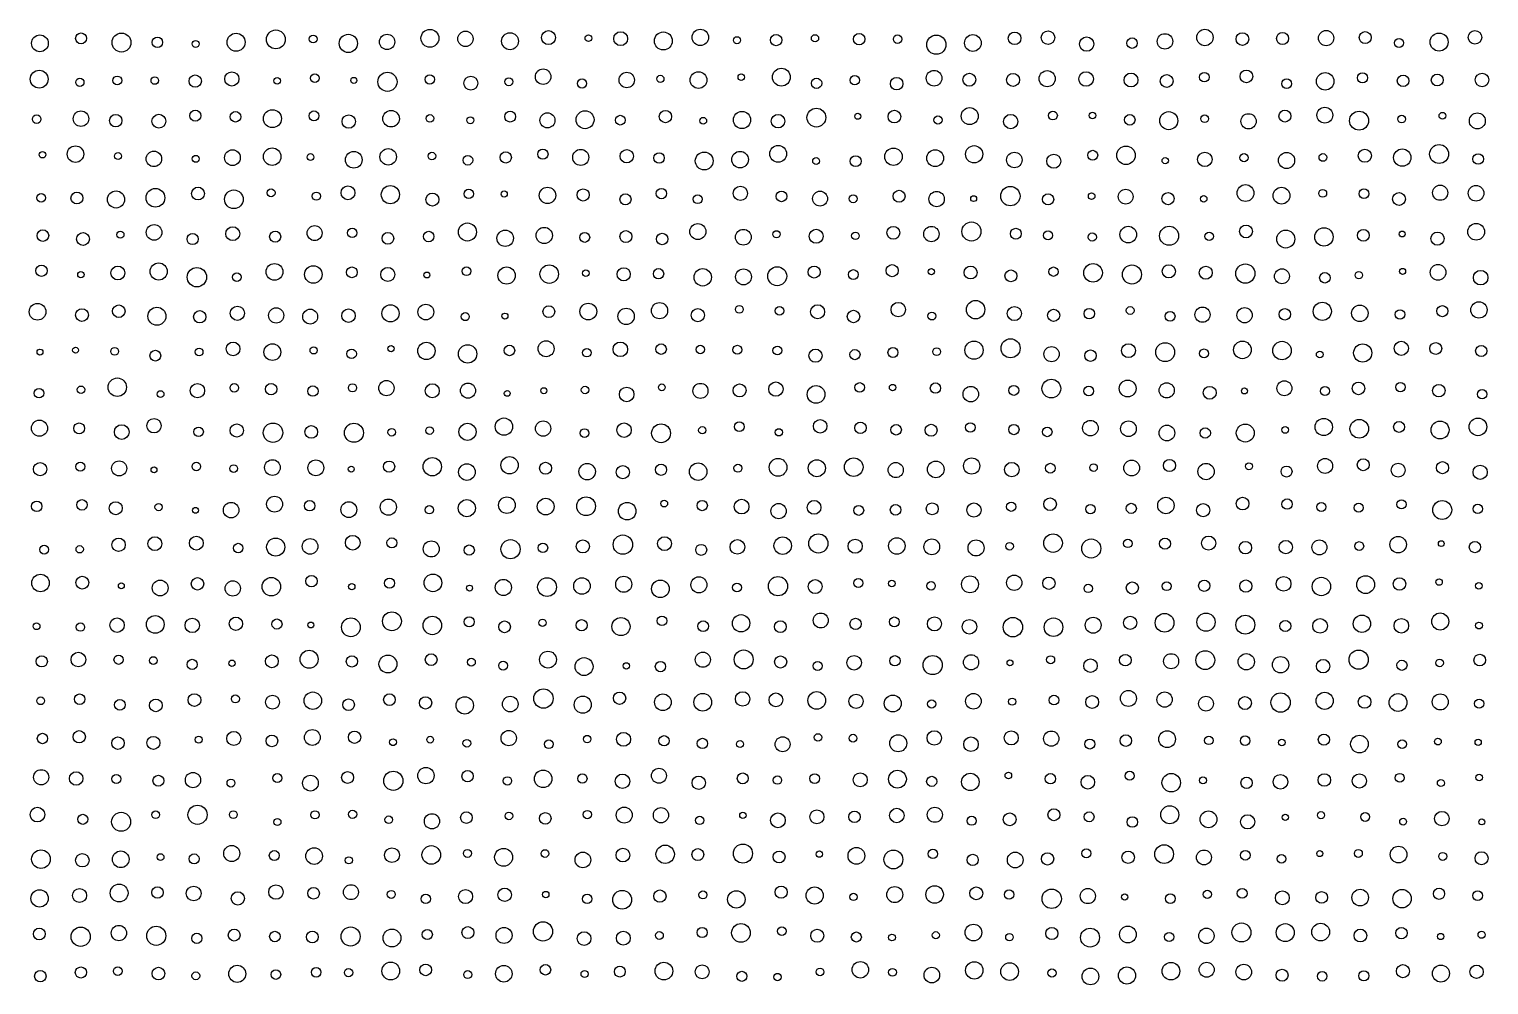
# Model space of a CAD drawing. Extents: x -295 to 305, y -195 to 205.
# Drawn here: x 5.4 to 80.5, y 5.4 to 54.6 of the extents above; entities that cross this region are included whole.
import ezdxf

# ---------------------------------------------------------------- set-up
doc = ezdxf.new("R2010")
doc.units = 0

msp = doc.modelspace()

# ---------------------------------------------------------------- linework, layer by layer
at = {"layer": 'VIA'}
for centre, radius in [((5.9721, 53.8852), 0.4321), ((8.0905, 54.1382), 0.2807), ((10.1691, 53.9235), 0.4876), ((12.0176, 53.9351), 0.269), ((16.0668, 53.9417), 0.4647), ((18.1131, 54.0865), 0.4867), ((20.0334, 54.1061), 0.1994), ((21.8466, 53.8799), 0.4693), ((23.8366, 53.956), 0.3936), ((26.0424, 54.1426), 0.4599), ((27.8708, 54.1161), 0.3964), ((30.1646, 53.9929), 0.4353), ((32.1434, 54.1783), 0.3599), ((34.1967, 54.152), 0.1713), ((35.8594, 54.1235), 0.3558), ((38.0547, 54.0064), 0.4621), ((39.9577, 54.1892), 0.4231), ((41.8459, 54.0446), 0.1824), ((43.8591, 54.0551), 0.2919), ((45.8609, 54.143), 0.1872), ((48.1313, 54.0998), 0.2982), ((50.1102, 54.1008), 0.2174), ((52.1054, 53.8133), 0.4951), ((53.985, 53.9004), 0.431), ((56.1315, 54.1438), 0.3218), ((57.8533, 54.1779), 0.3455), ((59.8394, 53.8456), 0.369), ((62.1776, 53.8957), 0.2708), ((63.8722, 53.9829), 0.3985), ((65.9255, 54.1845), 0.4215), ((67.8573, 54.1014), 0.3269), ((69.9253, 54.1332), 0.3115), ((72.166, 54.1537), 0.3934), ((74.1768, 54.1805), 0.3081), ((75.9181, 53.9048), 0.2338), ((77.9792, 53.9512), 0.4646), ((79.8231, 54.1923), 0.348), ((13.9849, 53.8508), 0.1774), ((44.1303, 52.1419), 0.4585), ((5.9345, 52.0397), 0.4603), ((8.0285, 51.8797), 0.2112), ((9.951, 51.972), 0.2297), ((11.8793, 51.9658), 0.1911), ((13.9627, 51.9429), 0.3185), ((15.848, 52.0525), 0.3659), ((18.1832, 51.9579), 0.1683), ((20.1243, 52.0949), 0.2214), ((22.1262, 51.9755), 0.1574), ((23.8556, 51.9032), 0.4929), ((26.0358, 52.0248), 0.2451), ((28.1489, 51.8338), 0.3569), ((30.1022, 51.9051), 0.2042), ((31.8686, 52.1663), 0.3998), ((33.8691, 51.8174), 0.2394), ((36.1709, 51.996), 0.3959), ((37.9009, 52.0531), 0.1866), ((39.8655, 51.9947), 0.4303), ((42.0668, 52.143), 0.1692), ((45.9422, 51.8252), 0.2654), ((47.9093, 51.9861), 0.243), ((50.0615, 51.8074), 0.3229), ((51.9889, 52.0903), 0.4037), ((53.8047, 52.0095), 0.3328), ((56.0513, 52.002), 0.3363), ((57.8098, 52.0652), 0.4138), ((59.811, 52.0487), 0.3742), ((62.1242, 51.9946), 0.3562), ((63.9603, 51.9434), 0.3292), ((65.8977, 52.1415), 0.2474), ((68.0629, 52.1809), 0.3269), ((70.1336, 51.8063), 0.249), ((72.1177, 51.9263), 0.4499), ((74.0397, 52.1074), 0.2588), ((76.1262, 51.9522), 0.2973), ((77.8825, 51.9959), 0.3054), ((80.19, 52.0002), 0.3473), ((8.0851, 50.0039), 0.3989), ((13.9685, 50.159), 0.2879), ((16.0377, 50.1054), 0.2722), ((17.9377, 50.0069), 0.4618), ((20.0733, 50.1512), 0.2539), ((24.0443, 50.0047), 0.4266), ((30.1727, 50.1142), 0.2797), ((34.0258, 49.9523), 0.4615), ((38.1629, 50.1112), 0.3158), ((42.1026, 49.9399), 0.443), ((45.9295, 50.0598), 0.4839), ((49.946, 50.1128), 0.3245), ((53.8208, 50.1412), 0.4374), ((58.1048, 50.1653), 0.227), ((60.1438, 50.1694), 0.1668), ((64.0666, 49.9033), 0.4647), ((70.0461, 50.1403), 0.3105), ((72.0963, 50.1877), 0.4081), ((73.8612, 49.9032), 0.4888), ((78.1527, 50.1548), 0.1756), ((5.8036, 49.9804), 0.2212), ((9.8722, 49.9044), 0.3188), ((12.0943, 49.8742), 0.3556), ((21.8644, 49.8589), 0.3461), ((26.0453, 50.0175), 0.1952), ((28.1231, 49.9223), 0.1756), ((32.0908, 49.92), 0.3884), ((35.8409, 49.9295), 0.2501), ((40.1084, 49.8963), 0.1762), ((43.9596, 49.8772), 0.3479), ((48.0621, 50.1273), 0.1544), ((52.1896, 49.9363), 0.215), ((55.9338, 49.8574), 0.3667), ((62.0598, 49.9486), 0.2733), ((65.914, 50.0002), 0.1957), ((68.1711, 49.8696), 0.3934), ((76.0504, 49.9858), 0.1986), ((79.9459, 49.8897), 0.4108), ((6.1021, 48.1492), 0.1655), ((7.8002, 48.1819), 0.4258), ((9.9911, 48.0826), 0.1774), ((11.8368, 47.9358), 0.3976), ((13.9918, 47.9384), 0.1779), ((15.8797, 47.9988), 0.4057), ((17.9253, 48.0516), 0.4497), ((19.8963, 48.0323), 0.1766), ((22.1251, 47.8908), 0.4303), ((23.8956, 48.0418), 0.4232), ((26.1441, 48.0788), 0.1973), ((27.9963, 47.8682), 0.2497), ((29.9468, 48.0109), 0.2877), ((31.8569, 48.1793), 0.2627), ((33.8041, 48.0137), 0.414), ((36.1699, 48.0725), 0.3425), ((37.8349, 47.9818), 0.2683), ((40.1602, 47.8298), 0.4593), ((42.0046, 47.8983), 0.4264), ((43.9643, 48.194), 0.4338), ((47.9523, 47.8184), 0.2822), ((49.8992, 48.0486), 0.4476), ((52.0458, 47.9765), 0.4332), ((54.0483, 48.1739), 0.4428), ((56.1209, 47.8818), 0.3982), ((58.1481, 47.8165), 0.3626), ((60.153, 48.1234), 0.2546), ((61.8644, 48.1211), 0.4777), ((65.9229, 47.9082), 0.3712), ((67.9404, 47.9974), 0.2113), ((70.1292, 47.8555), 0.4151), ((71.996, 48.008), 0.1972), ((74.1579, 48.0989), 0.3378), ((76.0842, 48.0014), 0.4462), ((77.9776, 48.1852), 0.4868), ((79.9882, 47.9302), 0.2732), ((45.9189, 47.8271), 0.176), ((63.8837, 47.8414), 0.161), ((68.0146, 46.178), 0.433), ((78.0356, 46.1945), 0.3909), ((6.0371, 45.9351), 0.2238), ((7.8757, 45.9194), 0.3055), ((9.8889, 45.8485), 0.4407), ((11.9137, 45.9324), 0.4825), ((14.1068, 46.1512), 0.3308), ((15.9527, 45.8545), 0.4808), ((17.8681, 46.1901), 0.2026), ((20.1973, 46.0183), 0.2096), ((21.8251, 46.1932), 0.3574), ((24.0068, 46.0951), 0.4664), ((26.1683, 45.8426), 0.3336), ((28.0434, 46.1349), 0.2426), ((29.8652, 46.1282), 0.1597), ((32.0937, 46.0577), 0.4216), ((33.9298, 46.0805), 0.3126), ((36.1062, 45.8545), 0.2867), ((37.9532, 46.15), 0.2657), ((39.824, 45.8601), 0.2271), ((42.0214, 46.1608), 0.3672), ((44.1351, 46.0061), 0.273), ((46.1208, 45.8894), 0.3853), ((47.8251, 45.8831), 0.2031), ((50.1858, 46.014), 0.3072), ((52.1214, 45.8701), 0.3943), ((54.0249, 45.8903), 0.1506), ((55.9143, 46.0204), 0.4982), ((57.8573, 45.8535), 0.2881), ((60.0972, 46.0185), 0.17), ((61.8494, 45.9935), 0.3822), ((64.0279, 45.8898), 0.3138), ((65.8655, 45.8801), 0.1654), ((69.8658, 46.0421), 0.4328), ((71.9898, 46.1623), 0.2018), ((74.1124, 46.1418), 0.2504), ((75.9187, 45.8708), 0.3297), ((79.8791, 46.166), 0.4032), ((11.8475, 44.1524), 0.4035), ((15.8939, 44.0847), 0.3573), ((20.1097, 44.1157), 0.3863), ((22.047, 44.129), 0.2413), ((27.9732, 44.1719), 0.4641), ((31.9245, 43.9935), 0.4193), ((39.8304, 44.1949), 0.4141), ((49.8914, 44.1312), 0.3308), ((51.8496, 44.0682), 0.3943), ((53.9106, 44.1998), 0.4911), ((56.1955, 44.0839), 0.2798), ((61.9813, 44.0386), 0.4281), ((64.0836, 43.9779), 0.4911), ((68.0422, 44.1996), 0.3274), ((72.0541, 43.9199), 0.472), ((79.8869, 44.1859), 0.4311), ((6.1236, 43.9871), 0.2983), ((8.1905, 43.8116), 0.3326), ((10.1124, 44.0352), 0.1856), ((13.8301, 43.8098), 0.289), ((18.0794, 43.9323), 0.2848), ((23.8805, 43.8461), 0.3001), ((25.9794, 43.9394), 0.2685), ((29.9167, 43.8503), 0.4223), ((34.0076, 43.8968), 0.2579), ((36.1263, 43.9383), 0.306), ((37.9931, 43.8104), 0.2945), ((42.171, 43.905), 0.4047), ((43.8801, 44.0559), 0.1837), ((45.9214, 43.95), 0.3599), ((47.9414, 43.9755), 0.1947), ((57.8562, 43.9988), 0.2334), ((60.1284, 43.9112), 0.2105), ((66.1463, 43.9489), 0.2166), ((70.0881, 43.8091), 0.4617), ((74.082, 44.0006), 0.3063), ((76.0774, 44.0675), 0.1514), ((77.893, 43.8322), 0.3401), ((6.0518, 42.179), 0.2909), ((8.0797, 41.9784), 0.1643), ((9.9853, 42.0627), 0.356), ((12.0842, 42.1393), 0.4431), ((14.0491, 41.8472), 0.4989), ((16.1002, 41.8503), 0.2199), ((18.0416, 42.1184), 0.4313), ((20.0426, 41.9871), 0.4513), ((22.0264, 42.0948), 0.277), ((23.8729, 41.9874), 0.3606), ((25.8845, 41.9585), 0.1529), ((27.9196, 42.1501), 0.2216), ((29.9887, 41.9326), 0.4452), ((32.1831, 42.0052), 0.4762), ((34.0635, 42.0568), 0.1718), ((36.0153, 41.9948), 0.3388), ((37.8088, 42.0241), 0.2651), ((40.0827, 41.8406), 0.4483), ((42.1818, 41.8617), 0.4098), ((43.9158, 41.8965), 0.489), ((45.8166, 42.1115), 0.31), ((47.8348, 41.9816), 0.2549), ((49.8295, 42.1823), 0.31), ((51.8506, 42.1284), 0.1623), ((53.8685, 42.0868), 0.333), ((55.9417, 41.9148), 0.3045), ((58.1345, 42.1307), 0.2414), ((60.171, 42.0687), 0.4791), ((62.1718, 41.986), 0.4918), ((64.0682, 42.1501), 0.3376), ((65.9697, 42.0777), 0.3346), ((68.0071, 42.0328), 0.4957), ((69.891, 41.8931), 0.3844), ((72.1008, 41.8179), 0.2724), ((73.8481, 41.9469), 0.1877), ((76.099, 42.1418), 0.1575), ((77.9253, 42.0964), 0.4043), ((80.1175, 41.8226), 0.3752), ((54.1246, 40.1752), 0.4752), ((80.0312, 40.1613), 0.4206), ((5.8476, 40.0662), 0.4284), ((8.1359, 39.8943), 0.3275), ((10.0309, 40.0961), 0.3244), ((11.9915, 39.8372), 0.4669), ((14.1936, 39.8108), 0.3154), ((16.1358, 39.9878), 0.3653), ((18.1294, 39.8768), 0.3932), ((19.8797, 39.8179), 0.3826), ((21.8523, 39.8656), 0.347), ((24.0136, 39.983), 0.4426), ((25.8325, 40.0524), 0.4043), ((27.8614, 39.8152), 0.206), ((29.904, 39.8414), 0.1567), ((32.1632, 40.0731), 0.3052), ((34.1936, 40.0767), 0.4317), ((36.1416, 39.8306), 0.4204), ((37.8588, 40.1213), 0.4179), ((39.8321, 39.8916), 0.3372), ((41.9677, 40.1896), 0.2009), ((44.0344, 40.1174), 0.2191), ((45.9961, 40.0662), 0.3604), ((47.8427, 39.8206), 0.3202), ((50.145, 40.18), 0.3716), ((51.8749, 39.8464), 0.2028), ((56.1193, 39.9753), 0.3642), ((58.1428, 39.8836), 0.3145), ((59.9765, 39.9693), 0.2683), ((62.0797, 40.1311), 0.204), ((64.1354, 39.8327), 0.2539), ((65.8026, 39.9172), 0.392), ((67.9694, 39.8864), 0.3927), ((70.0424, 39.9366), 0.2943), ((71.9677, 40.0889), 0.4677), ((73.8995, 39.9868), 0.4228), ((75.9679, 39.9293), 0.2444), ((78.1461, 40.0988), 0.2868), ((15.9155, 38.1517), 0.3527), ((17.9338, 37.9896), 0.431), ((24.0432, 38.1653), 0.1612), ((25.8601, 38.0515), 0.4463), ((27.9829, 37.8972), 0.4735), ((30.1339, 38.0747), 0.2703), ((32.0212, 38.1655), 0.4113), ((35.8429, 38.1325), 0.3742), ((37.9381, 38.1435), 0.2713), ((39.9594, 38.1259), 0.2166), ((41.8644, 38.1093), 0.2297), ((54.0407, 38.0884), 0.4683), ((55.9239, 38.186), 0.4911), ((61.9932, 38.0655), 0.3579), ((63.8817, 37.9874), 0.4871), ((67.8576, 38.104), 0.4522), ((69.8959, 38.0711), 0.4756), ((74.0491, 37.9451), 0.4679), ((76.0339, 38.1847), 0.3631), ((77.8067, 38.176), 0.3052), ((80.1467, 38.0485), 0.2871), ((5.9753, 37.9903), 0.1538), ((7.8036, 38.0903), 0.1558), ((9.8185, 38.0295), 0.2024), ((11.9113, 37.8066), 0.2767), ((14.165, 37.9965), 0.1981), ((20.0569, 38.0806), 0.186), ((22.011, 37.9022), 0.2478), ((34.1175, 37.9606), 0.2176), ((43.9249, 38.0741), 0.2275), ((45.8836, 37.8039), 0.3388), ((47.9163, 37.8605), 0.2604), ((49.8725, 37.9701), 0.2582), ((52.1243, 38.0103), 0.2015), ((58.0354, 37.8861), 0.3914), ((60.036, 37.8082), 0.2954), ((65.8809, 37.9243), 0.2261), ((71.8351, 37.8704), 0.1714), ((5.9242, 35.8746), 0.2462), ((8.0868, 36.0532), 0.191), ((9.9524, 36.1823), 0.4755), ((14.0773, 36.0069), 0.3676), ((15.9761, 36.1467), 0.2208), ((17.8668, 36.0842), 0.2945), ((20.0219, 35.984), 0.2697), ((22.056, 36.1489), 0.21), ((23.8035, 36.1377), 0.3944), ((26.1652, 36.0014), 0.3607), ((28.0025, 36.0077), 0.3896), ((31.9046, 36.0016), 0.1574), ((34.0253, 36.0397), 0.1916), ((36.1686, 35.8117), 0.3747), ((37.9756, 36.1779), 0.1733), ((39.9667, 35.9936), 0.3868), ((41.9792, 36.017), 0.3324), ((43.8456, 36.0863), 0.3679), ((45.9141, 35.8129), 0.4568), ((48.1608, 36.1719), 0.2463), ((49.8538, 36.166), 0.1646), ((52.0588, 36.1417), 0.2667), ((53.8791, 35.8258), 0.4), ((56.0892, 36.0201), 0.2571), ((58.0231, 36.112), 0.4809), ((59.9501, 35.9836), 0.25), ((61.9516, 36.1164), 0.4307), ((63.9593, 36.0216), 0.3904), ((66.1757, 35.8964), 0.3309), ((67.9621, 35.9889), 0.1547), ((70.0183, 36.1288), 0.3846), ((72.1064, 35.9875), 0.2262), ((73.8292, 36.1211), 0.3237), ((75.9912, 36.1871), 0.2453), ((77.9649, 36.009), 0.3214), ((80.1916, 35.8223), 0.2387), ((12.1834, 35.831), 0.1727), ((30.0194, 35.8641), 0.1504), ((11.8425, 34.1999), 0.3717), ((29.8513, 34.1536), 0.4448), ((72.0423, 34.1337), 0.4447), ((79.978, 34.1421), 0.4539), ((5.9477, 34.073), 0.4147), ((7.9913, 34.0633), 0.2796), ((10.1798, 33.8765), 0.3783), ((14.1359, 33.8874), 0.2471), ((16.0988, 33.9553), 0.3412), ((17.9664, 33.8426), 0.4977), ((19.9349, 33.88), 0.326), ((22.1333, 33.8378), 0.4912), ((24.0768, 33.865), 0.1966), ((26.0269, 33.947), 0.1936), ((27.9753, 33.8853), 0.4416), ((31.8685, 34.0554), 0.3945), ((33.9973, 33.8199), 0.2281), ((36.0355, 33.9744), 0.3723), ((37.9361, 33.8101), 0.4846), ((40.059, 33.9649), 0.1874), ((41.9651, 34.1495), 0.2469), ((43.9951, 33.8606), 0.188), ((46.1259, 34.1717), 0.3484), ((48.1983, 34.0931), 0.2926), ((50.0355, 33.991), 0.2702), ((51.8376, 33.9657), 0.3081), ((53.8547, 34.1126), 0.2446), ((56.0973, 34.0017), 0.2623), ((57.8146, 33.8808), 0.2447), ((60.0327, 34.076), 0.4009), ((61.9936, 34.0462), 0.4026), ((63.9719, 33.8256), 0.4035), ((65.9463, 33.8262), 0.2647), ((68.004, 33.8229), 0.4612), ((70.0569, 33.9847), 0.1736), ((73.871, 34.0447), 0.4792), ((75.9211, 34.139), 0.2813), ((78.0281, 33.9809), 0.4614), ((5.9824, 31.9651), 0.3431), ((8.0555, 32.0959), 0.2344), ((10.0493, 32.0046), 0.3864), ((14.0208, 32.0989), 0.219), ((17.9373, 32.0484), 0.4039), ((20.1709, 32.0333), 0.4082), ((23.9428, 32.0958), 0.2885), ((26.1651, 32.0906), 0.472), ((30.1399, 32.1666), 0.4459), ((31.9918, 32.0104), 0.307), ((43.9589, 32.0597), 0.4563), ((45.9547, 32.0121), 0.4398), ((47.8528, 32.0695), 0.4778), ((50.0152, 31.9202), 0.3896), ((52.075, 31.9524), 0.4299), ((53.9212, 32.1299), 0.4173), ((55.9895, 31.9408), 0.373), ((62.1582, 32.0255), 0.4052), ((64.1059, 32.1534), 0.3099), ((72.1133, 32.1314), 0.3842), ((74.0764, 32.1936), 0.3084), ((78.1536, 32.0417), 0.3101), ((11.8443, 31.93), 0.1519), ((15.9433, 31.9944), 0.1962), ((21.9941, 31.9652), 0.1531), ((27.9499, 31.8177), 0.4282), ((34.1353, 31.837), 0.4236), ((35.971, 31.8115), 0.3401), ((37.9365, 31.9348), 0.2887), ((39.8456, 31.8341), 0.4511), ((41.8927, 32.0148), 0.2065), ((57.9729, 32.0145), 0.2525), ((60.1958, 32.0465), 0.1944), ((65.9849, 31.8435), 0.4204), ((68.1914, 32.1119), 0.1793), ((70.1279, 31.8436), 0.2827), ((75.8739, 31.9155), 0.3584), ((80.0914, 31.804), 0.3646), ((5.807, 30.0502), 0.2694), ((8.135, 30.1259), 0.2695), ((9.8709, 29.9559), 0.335), ((12.0792, 30.0133), 0.1873), ((15.8111, 29.8567), 0.3984), ((18.0477, 30.1599), 0.4078), ((19.8536, 30.0824), 0.2711), ((21.866, 29.8835), 0.4069), ((23.9046, 30.0108), 0.4171), ((26.012, 29.8768), 0.2161), ((27.9431, 29.9569), 0.4391), ((30.0073, 30.1122), 0.4275), ((31.9996, 30.0378), 0.4299), ((34.0803, 30.0556), 0.4833), ((36.1941, 29.8023), 0.4511), ((38.1045, 30.1916), 0.1723), ((40.0583, 30.0897), 0.2619), ((42.0827, 30.0384), 0.3809), ((43.9883, 29.8056), 0.3927), ((45.8107, 29.9986), 0.3555), ((48.1099, 29.8446), 0.2575), ((50.0076, 29.8707), 0.2732), ((51.8917, 29.9236), 0.3063), ((54.0384, 29.8596), 0.3663), ((55.9584, 30.0329), 0.2394), ((57.9573, 30.1607), 0.3241), ((60.0384, 29.91), 0.2424), ((62.1381, 29.9464), 0.2595), ((63.9189, 30.0938), 0.4229), ((65.8345, 29.8572), 0.339), ((67.8678, 30.1951), 0.3257), ((70.155, 30.1695), 0.2683), ((71.918, 30.0202), 0.2317), ((73.839, 29.9796), 0.2351), ((76.0446, 30.154), 0.2387), ((78.1404, 29.8635), 0.4859), ((79.9661, 29.9189), 0.2417), ((13.979, 29.8476), 0.1518), ((22.0704, 28.1777), 0.3793), ((35.9733, 28.0787), 0.4972), ((46.0335, 28.1428), 0.4937), ((58.1132, 28.1592), 0.4776), ((6.1872, 27.821), 0.2265), ((8.019, 27.8382), 0.1887), ((10.0221, 28.073), 0.3436), ((11.889, 28.1287), 0.3559), ((14.0214, 28.16), 0.3572), ((16.1775, 27.9048), 0.2432), ((18.1043, 27.9534), 0.4658), ((19.8731, 27.9902), 0.4017), ((24.0837, 28.1696), 0.2554), ((26.1124, 27.8568), 0.4121), ((28.0666, 27.8016), 0.262), ((30.1917, 27.8435), 0.4934), ((31.8566, 27.9141), 0.2467), ((33.9121, 27.9903), 0.3367), ((38.1191, 28.131), 0.3566), ((40.0034, 27.8116), 0.2826), ((41.8656, 27.9644), 0.3767), ((44.1999, 28.0258), 0.4503), ((47.9269, 27.9989), 0.3642), ((50.0716, 28.0131), 0.4242), ((51.8684, 27.9659), 0.4059), ((54.1475, 27.9081), 0.413), ((55.873, 27.9945), 0.196), ((60.0757, 27.8823), 0.4912), ((61.9622, 28.1417), 0.2176), ((63.8723, 28.1271), 0.2855), ((66.1177, 28.1568), 0.3645), ((68.0104, 27.9224), 0.3185), ((70.0882, 27.9536), 0.3419), ((71.8218, 27.9367), 0.384), ((73.8682, 28.0043), 0.2292), ((75.8715, 28.0814), 0.4242), ((78.0906, 28.1319), 0.1503), ((79.819, 27.9508), 0.2878), ((6.0011, 26.1057), 0.4541), ((8.1533, 26.1238), 0.3327), ((14.0821, 26.0614), 0.3236), ((17.883, 25.9161), 0.4759), ((19.9499, 26.1964), 0.2964), ((23.9656, 26.097), 0.2571), ((26.1971, 26.1136), 0.4547), ((29.823, 25.8771), 0.4157), ((32.0699, 25.8961), 0.4825), ((33.866, 25.9485), 0.4256), ((36.0161, 26.0385), 0.4135), ((39.8868, 26.0105), 0.4131), ((43.9544, 25.9409), 0.4958), ((48.0898, 26.1044), 0.2375), ((53.8359, 26.0365), 0.4359), ((56.1125, 26.1186), 0.395), ((57.8965, 26.0909), 0.318), ((69.975, 26.063), 0.3791), ((71.9213, 25.9241), 0.4727), ((74.1971, 26.0225), 0.4589), ((75.9436, 26.0558), 0.3222), ((77.9753, 26.1538), 0.1687), ((10.16, 25.9635), 0.1513), ((12.1599, 25.848), 0.4069), ((15.8962, 25.8261), 0.3921), ((22.0202, 25.9185), 0.1628), ((28.0851, 25.8439), 0.1517), ((37.9036, 25.8062), 0.4524), ((41.8452, 25.8764), 0.2249), ((45.8701, 25.9198), 0.3576), ((49.8129, 26.0814), 0.1688), ((51.8316, 25.9593), 0.2189), ((59.9248, 25.8288), 0.2175), ((62.1914, 25.8495), 0.3111), ((63.961, 25.9406), 0.2287), ((65.8949, 25.9649), 0.2927), ((68.0298, 25.9462), 0.3134), ((80.0264, 25.9613), 0.1674), ((5.8011, 23.8764), 0.1732), ((8.0577, 23.8353), 0.2145), ((9.9433, 23.9346), 0.3713), ((11.9055, 23.9727), 0.4547), ((13.8096, 23.9228), 0.3692), ((16.0585, 24.0084), 0.3415), ((18.1709, 23.9915), 0.2612), ((19.914, 23.9411), 0.1523), ((21.9758, 23.8249), 0.4824), ((24.0872, 24.136), 0.4846), ((26.1663, 23.9195), 0.4741), ((28.0665, 24.1079), 0.258), ((29.8848, 23.8486), 0.301), ((31.8337, 24.0579), 0.1864), ((33.8517, 23.9294), 0.2895), ((35.8742, 23.8618), 0.4668), ((37.9855, 24.1574), 0.2471), ((40.1042, 23.8808), 0.2759), ((42.0536, 24.0301), 0.4451), ((44.079, 23.8558), 0.3016), ((46.1569, 24.1766), 0.384), ((47.9517, 23.9957), 0.2922), ((49.9392, 24.1042), 0.2523), ((52.0072, 23.9996), 0.3643), ((53.8078, 23.8524), 0.3754), ((56.0445, 23.8316), 0.4992), ((58.1339, 23.8283), 0.4769), ((60.1757, 23.9318), 0.4109), ((62.081, 24.0557), 0.3431), ((63.8518, 24.0575), 0.4822), ((65.9837, 24.0914), 0.4694), ((68.0058, 23.958), 0.4874), ((70.0666, 23.8906), 0.2862), ((71.8544, 23.8987), 0.3776), ((74.0074, 24.0072), 0.4467), ((76.0372, 23.9044), 0.3755), ((78.0365, 24.1225), 0.4388), ((80.0316, 23.9134), 0.1733), ((7.9506, 22.1629), 0.3752), ((19.8273, 22.1836), 0.4646), ((32.1182, 22.1595), 0.4352), ((40.0901, 22.1573), 0.3899), ((42.1896, 22.1696), 0.4878), ((65.9443, 22.1349), 0.4855), ((73.8387, 22.1593), 0.4954), ((6.0646, 22.0703), 0.2888), ((10.0208, 22.1568), 0.2386), ((11.8095, 22.1144), 0.1984), ((13.808, 21.9167), 0.2608), ((15.8535, 21.9745), 0.1633), ((17.9079, 22.0752), 0.3292), ((22.0278, 22.0662), 0.2904), ((23.881, 21.9334), 0.4599), ((26.1061, 22.1587), 0.3008), ((28.1763, 22.0316), 0.2025), ((29.8073, 21.8506), 0.2247), ((33.9761, 21.8025), 0.4601), ((36.1495, 21.8388), 0.1646), ((37.9052, 21.8021), 0.2651), ((44.091, 22.0403), 0.3125), ((45.9954, 21.8333), 0.2361), ((47.8727, 22.0003), 0.3752), ((49.9721, 22.1004), 0.2664), ((51.9161, 21.8811), 0.4929), ((53.8926, 22.0224), 0.3903), ((55.8951, 21.9932), 0.1522), ((57.9884, 22.1533), 0.206), ((60.0401, 21.848), 0.3494), ((61.8319, 22.1323), 0.2988), ((64.189, 22.0798), 0.3868), ((68.0556, 22.0492), 0.4197), ((69.8185, 21.8997), 0.4205), ((72.0111, 21.8241), 0.3458), ((76.0667, 21.8688), 0.261), ((78.0057, 21.9903), 0.196), ((80.0727, 22.137), 0.2996), ((8.0162, 20.1217), 0.2717), ((13.925, 20.0776), 0.3281), ((16.0326, 20.1401), 0.2066), ((17.9414, 19.9733), 0.3591), ((20.0148, 20.045), 0.4504), ((23.9596, 20.0991), 0.2988), ((31.8849, 20.1575), 0.4983), ((33.9075, 19.8418), 0.4408), ((35.8067, 20.1751), 0.316), ((38.0317, 19.9645), 0.4296), ((40.0838, 19.9666), 0.4543), ((42.1355, 20.1376), 0.3725), ((43.8522, 20.0889), 0.3546), ((45.9471, 20.0598), 0.4543), ((47.9737, 20.0142), 0.3654), ((49.8644, 19.9016), 0.4362), ((54.0115, 20.0184), 0.4002), ((58.155, 20.0761), 0.25), ((60.126, 19.9772), 0.3306), ((61.9907, 20.1648), 0.4128), ((63.8531, 20.104), 0.3935), ((69.8215, 19.9521), 0.4978), ((72.0904, 20.0389), 0.4387), ((74.1447, 19.9837), 0.3226), ((75.8657, 19.9547), 0.4601), ((78.0365, 19.9823), 0.4132), ((6.01, 20.0403), 0.1968), ((10.0859, 19.8341), 0.2782), ((11.9367, 19.8032), 0.3267), ((21.8569, 19.839), 0.2987), ((25.8181, 19.9321), 0.3174), ((27.8371, 19.8055), 0.4475), ((30.1755, 19.8708), 0.401), ((51.8665, 19.8787), 0.2084), ((56.0064, 19.9972), 0.1851), ((65.9813, 19.892), 0.3815), ((67.9886, 19.9241), 0.3315), ((80.0423, 19.8942), 0.2393), ((6.1014, 18.1007), 0.2663), ((7.996, 18.19), 0.3151), ((9.9878, 17.8618), 0.321), ((11.8088, 17.8761), 0.3359), ((14.1438, 18.0426), 0.1826), ((15.9482, 18.1035), 0.3643), ((17.9099, 17.9781), 0.3022), ((19.9895, 18.1558), 0.4073), ((22.1649, 18.1644), 0.3182), ((24.1428, 17.9083), 0.1738), ((26.0555, 18.0412), 0.174), ((27.9434, 17.8562), 0.1999), ((30.0977, 18.121), 0.3957), ((34.1338, 18.071), 0.1916), ((36.0098, 18.0584), 0.3596), ((38.0894, 17.9847), 0.2643), ((40.0636, 17.8459), 0.2659), ((44.1947, 17.8033), 0.386), ((46.0133, 18.1572), 0.1909), ((47.816, 18.1149), 0.2013), ((50.1458, 17.8541), 0.4376), ((51.9972, 18.1297), 0.3708), ((53.8878, 17.806), 0.3764), ((55.9609, 18.1319), 0.3623), ((58.0201, 18.0936), 0.3917), ((60.0034, 17.8158), 0.2569), ((61.8536, 17.9919), 0.2967), ((63.9812, 18.067), 0.4299), ((66.1277, 18.0042), 0.2168), ((67.9971, 17.988), 0.245), ((69.8854, 17.8977), 0.1737), ((72.0489, 18.0412), 0.2882), ((73.8795, 17.8141), 0.4526), ((77.9205, 17.9394), 0.1709), ((79.9876, 17.9051), 0.1609), ((32.1679, 17.802), 0.2223), ((42.0036, 17.8125), 0.1791), ((76.0736, 17.8061), 0.2199), ((25.8353, 16.1893), 0.4217), ((37.8282, 16.1855), 0.3854), ((6.0385, 16.1052), 0.3897), ((7.8356, 16.0407), 0.3483), ((9.9047, 16.0201), 0.2311), ((12.0701, 15.9245), 0.2815), ((13.849, 15.9623), 0.3933), ((15.8024, 15.8069), 0.2029), ((18.1926, 16.0629), 0.2293), ((19.8924, 15.8031), 0.4052), ((21.8033, 16.0934), 0.3067), ((24.1568, 15.9255), 0.4938), ((27.984, 16.1633), 0.2907), ((30.0305, 15.9158), 0.2152), ((31.8685, 16.0261), 0.4501), ((33.8898, 16.039), 0.238), ((35.9521, 15.8988), 0.3727), ((39.8746, 15.8231), 0.3442), ((42.1407, 16.0445), 0.282), ((43.9236, 15.9593), 0.2162), ((45.8396, 16.0386), 0.2512), ((48.1912, 15.9725), 0.3613), ((50.1025, 16.0076), 0.4592), ((51.8668, 15.8932), 0.2612), ((53.8554, 15.8646), 0.4484), ((55.8111, 16.1954), 0.1694), ((57.9758, 16.029), 0.2665), ((59.902, 15.8489), 0.3496), ((62.054, 16.1844), 0.2282), ((64.1917, 15.8252), 0.4752), ((65.8274, 15.9463), 0.1825), ((68.0713, 15.8195), 0.2905), ((69.8166, 15.8708), 0.3764), ((72.0693, 15.9643), 0.3222), ((73.8759, 15.9167), 0.3645), ((75.9534, 16.0778), 0.2295), ((78.0703, 15.806), 0.1815), ((80.0372, 16.094), 0.1704), ((5.8449, 14.1829), 0.3772), ((10.1509, 13.8128), 0.4893), ((11.9303, 14.176), 0.1995), ((14.0818, 14.1743), 0.4939), ((15.9291, 14.181), 0.2004), ((20.1279, 14.1724), 0.2114), ((22.0641, 14.1987), 0.2148), ((27.9192, 14.0286), 0.2976), ((30.1079, 14.1136), 0.1956), ((31.978, 13.9891), 0.2976), ((34.1442, 14.1855), 0.216), ((36.0418, 14.1582), 0.4102), ((37.9315, 14.1516), 0.3912), ((42.1494, 14.1483), 0.1636), ((45.9597, 14.0672), 0.3597), ((47.8946, 14.0683), 0.2966), ((50.07, 14.1375), 0.3724), ((52.0267, 14.1757), 0.3885), ((58.1589, 14.179), 0.3095), ((59.9668, 14.0679), 0.2524), ((64.1156, 14.1772), 0.4626), ((66.1086, 13.9404), 0.4334), ((71.9011, 14.1523), 0.1848), ((74.174, 14.0639), 0.2291), ((78.1231, 13.9776), 0.3727), ((8.1744, 13.9404), 0.2579), ((18.1949, 13.8018), 0.1817), ((23.9212, 13.9171), 0.1956), ((26.1477, 13.8394), 0.3919), ((39.9244, 13.8876), 0.2179), ((43.9539, 13.8893), 0.3793), ((53.9193, 13.8639), 0.2324), ((55.8792, 13.9378), 0.3282), ((62.1908, 13.802), 0.2692), ((68.124, 13.8091), 0.366), ((70.0644, 14.0431), 0.1637), ((76.1266, 13.8204), 0.1745), ((80.1764, 13.8068), 0.153), ((6.0266, 11.889), 0.4806), ((8.1538, 11.832), 0.3439), ((10.1297, 11.8816), 0.4295), ((12.1795, 11.9945), 0.1748), ((13.9071, 11.9029), 0.2561), ((15.8432, 12.1828), 0.4147), ((18.0322, 12.0763), 0.2548), ((20.0827, 12.0511), 0.4279), ((24.0892, 12.0956), 0.38), ((26.1126, 12.1075), 0.4786), ((27.9754, 12.1842), 0.2056), ((29.8348, 11.9854), 0.4604), ((31.9624, 12.1804), 0.1975), ((33.913, 11.8506), 0.4039), ((35.9738, 12.0976), 0.3527), ((38.1498, 12.1391), 0.4727), ((39.829, 12.125), 0.3053), ((42.1514, 12.1762), 0.4929), ((44.0106, 12.0016), 0.308), ((46.0842, 12.1504), 0.1641), ((47.9905, 12.0605), 0.4319), ((49.8923, 11.8742), 0.4844), ((51.927, 12.1615), 0.2371), ((53.9752, 11.8501), 0.2901), ((56.1647, 11.8472), 0.4045), ((57.8299, 11.9048), 0.3166), ((59.8244, 12.1874), 0.2318), ((61.9766, 11.9859), 0.3186), ((63.8281, 12.1483), 0.4809), ((65.8775, 11.9767), 0.3831), ((68.0066, 12.0911), 0.2468), ((69.8668, 11.9072), 0.2255), ((71.8383, 12.1768), 0.1551), ((73.8232, 12.183), 0.2048), ((75.8958, 12.1269), 0.4277), ((78.1661, 12.0327), 0.2034), ((80.1623, 11.9395), 0.3345), ((21.8689, 11.8306), 0.1838), ((10.0492, 10.1472), 0.4563), ((18.1175, 10.1983), 0.3731), ((21.9792, 10.1912), 0.3853), ((52.015, 10.0709), 0.4507), ((5.953, 9.8681), 0.4481), ((8.0137, 10.0167), 0.3597), ((12.0206, 10.1765), 0.295), ((13.884, 10.1244), 0.3791), ((16.1565, 9.8706), 0.3432), ((20.0542, 10.1333), 0.3002), ((24.0551, 10.074), 0.206), ((25.8302, 9.8432), 0.2401), ((27.8741, 9.9642), 0.3629), ((29.8902, 10.0579), 0.3454), ((32.0042, 10.0685), 0.164), ((34.135, 9.8429), 0.243), ((35.9369, 9.801), 0.4843), ((37.8806, 9.9903), 0.3151), ((40.0944, 10.0532), 0.2066), ((41.813, 9.8177), 0.4491), ((44.1166, 10.1869), 0.3125), ((45.8416, 10.018), 0.4395), ((47.8431, 9.9457), 0.1867), ((49.966, 10.0641), 0.4131), ((54.1604, 10.132), 0.3335), ((55.8495, 10.067), 0.2406), ((58.0421, 9.8523), 0.4991), ((59.9019, 9.99), 0.3898), ((61.8008, 9.9382), 0.1605), ((64.1448, 9.8577), 0.2515), ((66.0537, 10.0759), 0.2113), ((67.8433, 10.129), 0.2532), ((69.9114, 9.9005), 0.3551), ((71.9353, 9.9208), 0.2995), ((73.9159, 9.9107), 0.4268), ((76.0754, 9.8565), 0.4731), ((77.9762, 10.1101), 0.2887), ((79.9678, 10.0134), 0.2497), ((5.9381, 8.0404), 0.3012), ((8.0709, 7.8969), 0.4943), ((10.0371, 8.0874), 0.3938), ((11.9581, 7.9458), 0.4927), ((15.97, 7.9815), 0.305), ((21.9622, 7.9096), 0.4906), ((24.0891, 7.8305), 0.4587), ((25.9088, 8.0088), 0.2607), ((27.9957, 8.1103), 0.3093), ((29.8556, 7.9649), 0.4117), ((31.8611, 8.1703), 0.4952), ((40.056, 8.1177), 0.2594), ((42.0502, 8.0932), 0.4814), ((44.1573, 8.1854), 0.2216), ((45.9753, 7.9491), 0.3361), ((54.0137, 8.113), 0.4281), ((58.0472, 8.062), 0.3157), ((60.0154, 7.8517), 0.4868), ((61.964, 8.012), 0.4299), ((66.0039, 7.9436), 0.3945), ((67.8067, 8.1167), 0.4889), ((70.059, 8.1068), 0.4631), ((71.8836, 8.1395), 0.4564), ((73.9316, 7.959), 0.3277), ((76.042, 8.0825), 0.2915), ((14.0477, 7.8145), 0.2646), ((18.0625, 7.9064), 0.2714), ((19.9886, 7.8839), 0.3024), ((33.9742, 7.801), 0.3519), ((35.996, 7.8264), 0.3595), ((37.8539, 7.9617), 0.2007), ((47.9877, 7.8818), 0.2588), ((49.823, 7.8556), 0.1737), ((52.0789, 7.9764), 0.1818), ((55.8646, 7.8741), 0.1913), ((64.0847, 7.8834), 0.2358), ((78.0548, 7.9077), 0.1609), ((80.1664, 7.9988), 0.1839), ((5.9947, 5.8693), 0.2944), ((8.0797, 6.057), 0.2861), ((9.9749, 6.1236), 0.2221), ((12.0732, 6.0024), 0.3261), ((13.9945, 5.8847), 0.2042), ((16.1275, 5.9873), 0.438), ((18.1132, 5.9512), 0.2493), ((20.1884, 6.066), 0.2453), ((21.8548, 6.0494), 0.2142), ((24.0253, 6.1324), 0.4582), ((25.8239, 6.191), 0.2997), ((27.9877, 5.9477), 0.2067), ((29.845, 5.992), 0.4258), ((31.9886, 6.1973), 0.2718), ((34.0016, 5.9802), 0.1839), ((35.8161, 6.1013), 0.2804), ((38.0827, 6.1302), 0.4553), ((40.0514, 6.0887), 0.359), ((42.0959, 5.8592), 0.2595), ((43.928, 5.8225), 0.1887), ((46.1192, 6.0845), 0.1971), ((48.194, 6.1963), 0.4256), ((49.8469, 6.066), 0.2019), ((51.8734, 5.9231), 0.4017), ((54.0593, 6.1653), 0.4466), ((55.8772, 6.1005), 0.4565), ((58.0547, 6.0278), 0.2112), ((60.0351, 5.8509), 0.4289), ((61.9135, 5.9025), 0.4421), ((64.1784, 6.1242), 0.4525), ((66.0176, 6.1999), 0.3868), ((67.9265, 6.0777), 0.4028), ((69.8991, 5.9172), 0.3078), ((71.9612, 5.8616), 0.247), ((74.1062, 5.8818), 0.2624), ((76.1198, 6.1245), 0.3366), ((78.0739, 6.0029), 0.4385), ((79.9087, 6.0929), 0.342)]:
    msp.add_circle(centre, radius, dxfattribs=at)

doc.saveas('drawing.dxf')
